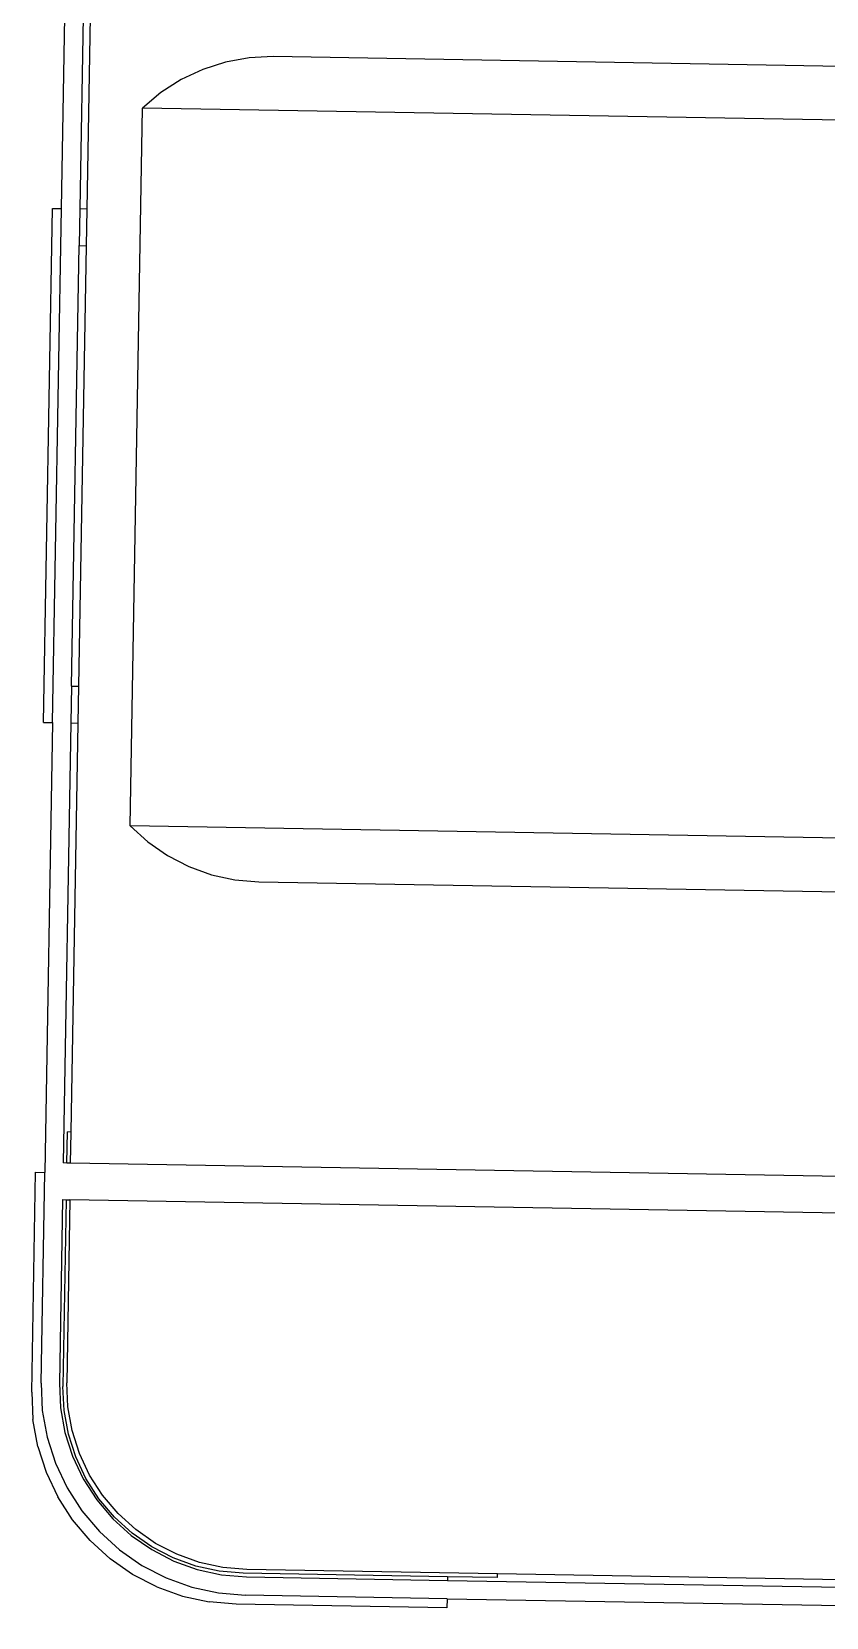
# Model space of a CAD drawing. Header units: metres. Extents: x 59 to 170, y -3 to 145.
# Drawn here: x 128.862 to 129.296, y 109.624 to 110.488 of the extents above; entities that cross this region are included whole.
import ezdxf

# ---------------------------------------------------------------- set-up
doc = ezdxf.new("R2010")
doc.units = ezdxf.units.M
doc.layers.add('Structures', color=216, linetype='Continuous', lineweight=25, true_color=0x800080)

# ---------------------------------------------------------------- blocks, each defined once
blk = doc.blocks.new('Structure - IBC')
at = {"layer": 'Structures'}
for p, q in [((0.32457, 1.2252), (0.33914, 1.2281)), ((0.35396, 1.22907), (0.33914, 1.2281)), ((0.35396, 1.22907), (0.47396, 1.22907)), ((0.47396, 1.22907), (0.47396, 1.22407)), ((0.71928, 1.22907), (0.71928, 1.22407)), ((0.71928, 1.22907), (0.99955, 1.22907)), ((0.99955, 1.22907), (0.99955, 1.22407)), ((0.31051, 1.22043), (0.29719, 1.21386)), ((0.32457, 1.2252), (0.31051, 1.22043)), ((0.32957, 1.2202), (0.31551, 1.21543)), ((0.34414, 1.2231), (0.32957, 1.2202)), ((0.35896, 1.22407), (0.34414, 1.2231)), ((0.35896, 1.22407), (0.47396, 1.22407)), ((0.71928, 1.22407), (0.47396, 1.22407)), ((0.71928, 1.22407), (0.99955, 1.22407)), ((0.99955, 1.22407), (1.24487, 1.22407)), ((0.28484, 1.20561), (0.29719, 1.21386)), ((0.31551, 1.21543), (0.30219, 1.20886)), ((0.3324, 1.21053), (0.31954, 1.20616)), ((0.33153, 1.20866), (0.34436, 1.21121)), ((0.34573, 1.21318), (0.3324, 1.21053)), ((0.34436, 1.21121), (0.35742, 1.21207)), ((0.35928, 1.21407), (0.34573, 1.21318)), ((0.45928, 1.21207), (0.35742, 1.21207)), ((0.45928, 1.21407), (0.35928, 1.21407)), ((0.45928, 1.21407), (0.45928, 1.21207)), ((0.45928, 1.21207), (0.45928, 1.21007)), ((0.71928, 1.21407), (0.47928, 1.21407)), ((0.47928, 1.21207), (0.47928, 1.21407)), ((0.47928, 1.21207), (0.49622, 1.21207)), ((0.47928, 1.21007), (0.47928, 1.21207)), ((0.49622, 1.21007), (0.49622, 1.21207)), ((0.71928, 1.21407), (0.71928, 1.21007)), ((0.73928, 1.21407), (0.71928, 1.21407)), ((0.73928, 1.21407), (0.97955, 1.21407)), ((0.73928, 1.21407), (0.73928, 1.21007)), ((0.97955, 1.21407), (0.97955, 1.21007)), ((0.99955, 1.21407), (0.97955, 1.21407)), ((0.99955, 1.21007), (0.99955, 1.21407)), ((1.23955, 1.21407), (0.99955, 1.21407)), ((0.27367, 1.19581), (0.28484, 1.20561)), ((0.30219, 1.20886), (0.28984, 1.20061)), ((0.31954, 1.20616), (0.30735, 1.20015)), ((0.30742, 1.19867), (0.31915, 1.20446)), ((0.30942, 1.19667), (0.32115, 1.20246)), ((0.31915, 1.20446), (0.33153, 1.20866)), ((0.32115, 1.20246), (0.33353, 1.20666)), ((0.33353, 1.20666), (0.34636, 1.20921)), ((0.34636, 1.20921), (0.35942, 1.21007)), ((0.45928, 1.21007), (0.35942, 1.21007)), ((0.45928, 0.21007), (0.45928, 1.21007)), ((0.47928, 1.21007), (0.49622, 1.21007)), ((0.47928, 0.21007), (0.47928, 1.21007)), ((0.49622, 1.21007), (0.71928, 1.21007)), ((0.71928, 1.21007), (0.73928, 1.21007)), ((0.73928, 1.21007), (0.97955, 1.21007)), ((0.97955, 1.21007), (0.99955, 1.21007)), ((0.99955, 1.21007), (1.22262, 1.21007)), ((0.26388, 1.18465), (0.27367, 1.19581)), ((0.28984, 1.20061), (0.27867, 1.19081)), ((0.30735, 1.20015), (0.29605, 1.1926)), ((0.29654, 1.1914), (0.30742, 1.19867)), ((0.29854, 1.1894), (0.30942, 1.19667)), ((0.25563, 1.1723), (0.26388, 1.18465)), ((0.27867, 1.19081), (0.26888, 1.17965)), ((0.29605, 1.1926), (0.28584, 1.18365)), ((0.28671, 1.18278), (0.29654, 1.1914)), ((0.28871, 1.18078), (0.29854, 1.1894)), ((0.26888, 1.17965), (0.26063, 1.1673)), ((0.28584, 1.18365), (0.27688, 1.17343)), ((0.27808, 1.17294), (0.28671, 1.18278)), ((0.28008, 1.17094), (0.28871, 1.18078)), ((0.66371, 1.18078), (0.65508, 1.17094)), ((0.66371, 0.23936), (0.66371, 1.18078)), ((0.66371, 1.18078), (1.05513, 1.18078)), ((1.05513, 0.23936), (1.05513, 1.18078)), ((1.06375, 1.17094), (1.05513, 1.18078)), ((0.24906, 1.15898), (0.25563, 1.1723)), ((0.26063, 1.1673), (0.25406, 1.15398)), ((0.27688, 1.17343), (0.26933, 1.16213)), ((0.27081, 1.16207), (0.27808, 1.17294)), ((0.27281, 1.16007), (0.28008, 1.17094)), ((0.65508, 1.17094), (0.64781, 1.16007)), ((1.07102, 1.16007), (1.06375, 1.17094)), ((0.24906, 1.15898), (0.24428, 1.14491)), ((0.26933, 1.16213), (0.26332, 1.14995)), ((0.26503, 1.15034), (0.27081, 1.16207)), ((0.26703, 1.14834), (0.27281, 1.16007)), ((0.64781, 1.16007), (0.64203, 1.14834)), ((1.0768, 1.14834), (1.07102, 1.16007)), ((0.25406, 1.15398), (0.24928, 1.13991)), ((0.26332, 1.14995), (0.25895, 1.13708)), ((0.26082, 1.13795), (0.26503, 1.15034)), ((0.24428, 1.14491), (0.24139, 1.13035)), ((0.26282, 1.13595), (0.26703, 1.14834)), ((0.64203, 1.14834), (0.63782, 1.13595)), ((1.08101, 1.13595), (1.0768, 1.14834)), ((0.24928, 1.13991), (0.24639, 1.12535)), ((0.25895, 1.13708), (0.2563, 1.12376)), ((0.25827, 1.12512), (0.26082, 1.13795)), ((0.26027, 1.12312), (0.26282, 1.13595)), ((0.63782, 1.13595), (0.63527, 1.12312)), ((1.08356, 1.12312), (1.08101, 1.13595)), ((0.24042, 1.11553), (0.24139, 1.13035)), ((0.24639, 1.12535), (0.24542, 1.11053)), ((0.25742, 1.11207), (0.25827, 1.12512)), ((0.24042, 1.00053), (0.24042, 1.11553)), ((0.2563, 1.12376), (0.25542, 1.1102)), ((0.25942, 1.11007), (0.26027, 1.12312)), ((0.63527, 1.12312), (0.63442, 1.11007)), ((1.08442, 1.11007), (1.08356, 1.12312)), ((0.24542, 1.00053), (0.24542, 1.11053)), ((0.25542, 1.1102), (0.25542, 1.00053)), ((0.25742, 1.00053), (0.25742, 1.11207)), ((0.25942, 0.97327), (0.25942, 1.11007)), ((0.63442, 1.11007), (0.63442, 0.31007)), ((1.08442, 0.31007), (1.08442, 1.11007)), ((0.24542, 1.00053), (0.24042, 1.00053)), ((0.24542, 1.00053), (0.24542, 0.41961)), ((0.25742, 1.00053), (0.25542, 1.00053)), ((0.25542, 1.00053), (0.25542, 0.41961)), ((0.25742, 0.97327), (0.25742, 1.00053)), ((0.25742, 0.97327), (0.25942, 0.97327)), ((0.25942, 0.44601), (0.25942, 0.97327))]:
    blk.add_line(p, q, dxfattribs=at)
blk = doc.blocks.new('Structure - IBC stack')
at = {"layer": 'Structures', "rotation": 89.00000000000001}
blk.add_blockref('Structure - IBC', (9.06269, -0.82909), dxfattribs=at)

msp = doc.modelspace()

# ---------------------------------------------------------------- block references
at = {"layer": 'Structures'}
msp.add_blockref('Structure - IBC stack', (121.02246, 110.20008), dxfattribs=at)

doc.saveas('drawing.dxf')
